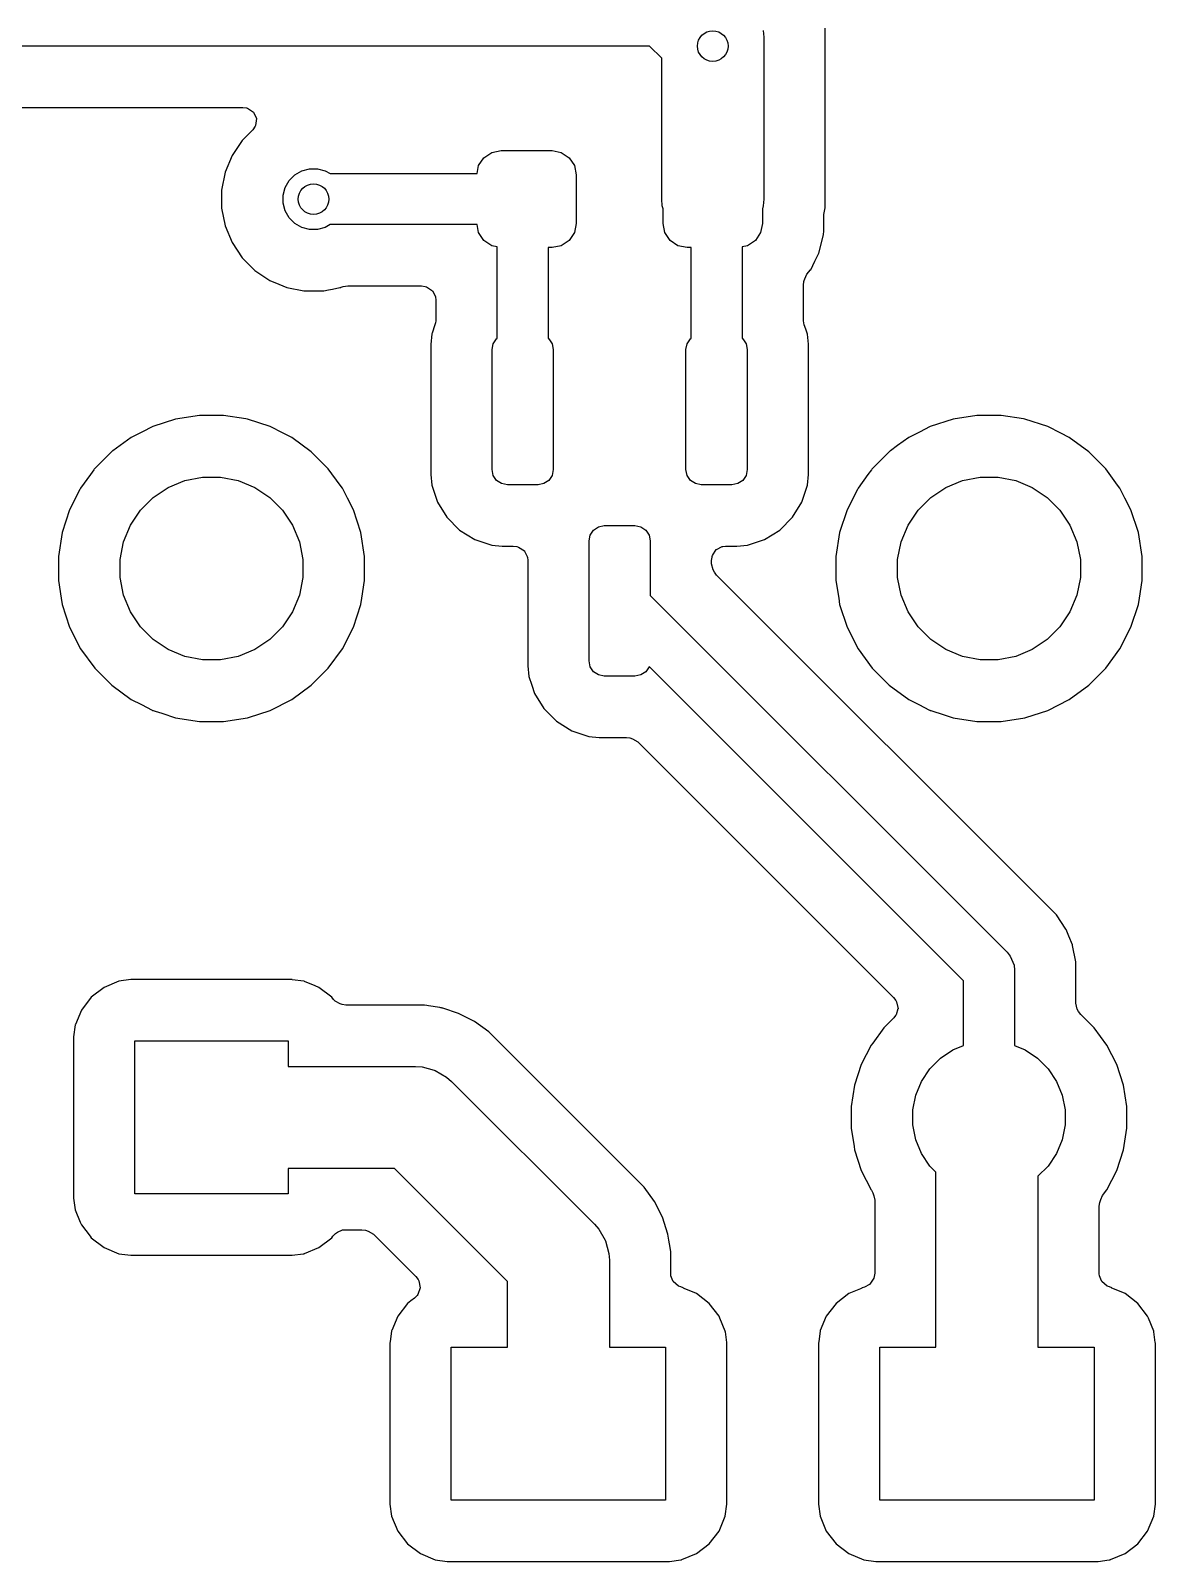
# Model space of a CAD drawing. Header units: inches. Extents: x 1.32 to 5.22, y -7.01 to -1.14.
# Drawn here: x 3.848 to 4.282, y -6.392 to -5.801 of the extents above; entities that cross this region are included whole.
import ezdxf

# ---------------------------------------------------------------- set-up
doc = ezdxf.new("R2010")
doc.units = ezdxf.units.IN
doc.header["$MEASUREMENT"] = 0
doc.layers.add('B.Cu', color=153, linetype='CONTINUOUS', true_color=0x4d7fc4)

msp = doc.modelspace()

# ---------------------------------------------------------------- linework, layer by layer
at = {"layer": 'B.Cu', "linetype": 'CONTINUOUS'}
for p, q in [((4.13024, -5.80107), (4.13041, -5.80364)), ((4.13041, -5.80364), (4.13041, -5.80709)), ((4.15406, -5.80368), (4.15406, -5.80023)), ((4.15406, -5.86955), (4.15406, -5.80368)), ((4.08633, -5.80709), (3.70894, -5.80709)), ((4.09104, -5.8118), (4.08633, -5.80709)), ((4.13041, -5.80709), (4.13041, -5.86614)), ((4.09104, -5.86614), (4.09104, -5.8118)), ((3.72913, -5.83073), (3.92948, -5.83073)), ((3.92948, -5.83073), (3.93086, -5.83093)), ((3.93086, -5.83093), (3.93128, -5.83105)), ((3.93128, -5.83105), (3.9336, -5.83254)), ((3.9336, -5.83254), (3.93474, -5.83504)), ((3.93474, -5.83504), (3.93435, -5.83776)), ((3.93323, -5.83946), (3.92915, -5.84354)), ((3.93422, -5.83804), (3.93323, -5.83946)), ((3.93435, -5.83776), (3.93422, -5.83804)), ((3.93435, -5.83776), (3.93435, -5.83776)), ((3.92915, -5.84354), (3.92528, -5.84935)), ((3.92527, -5.84935), (3.9226, -5.8558)), ((3.92528, -5.84935), (3.92527, -5.84935)), ((3.92528, -5.84935), (3.92528, -5.84935)), ((4.0204, -5.85321), (4.02242, -5.85018)), ((4.02242, -5.85018), (4.02546, -5.84815)), ((4.02546, -5.84815), (4.02904, -5.84744)), ((4.02904, -5.84744), (4.04872, -5.84744)), ((4.04872, -5.84744), (4.0523, -5.84815)), ((4.0523, -5.84815), (4.05533, -5.85018)), ((4.05533, -5.85018), (4.05736, -5.85321)), ((3.9226, -5.8558), (3.92124, -5.86265)), ((3.9226, -5.8558), (3.9226, -5.8558)), ((3.9226, -5.8558), (3.9226, -5.8558)), ((3.94578, -5.86162), (3.94732, -5.85895)), ((3.94732, -5.85895), (3.9495, -5.85677)), ((3.9495, -5.85677), (3.95217, -5.85523)), ((3.95217, -5.85523), (3.95515, -5.85443)), ((3.95515, -5.85443), (3.95823, -5.85443)), ((3.95823, -5.85443), (3.96121, -5.85523)), ((3.96121, -5.85523), (3.96307, -5.8563)), ((3.96307, -5.8563), (4.01978, -5.8563)), ((4.01978, -5.8563), (4.0204, -5.85321)), ((4.05736, -5.85321), (4.05807, -5.85679)), ((4.05807, -5.85679), (4.05807, -5.87549)), ((3.92124, -5.86265), (3.92124, -5.86963)), ((3.94498, -5.8646), (3.94578, -5.86162)), ((3.94498, -5.86768), (3.94498, -5.8646)), ((3.92124, -5.86963), (3.9226, -5.87648)), ((3.94578, -5.87066), (3.94498, -5.86768)), ((3.94732, -5.87333), (3.94578, -5.87066)), ((4.09121, -5.86871), (4.09104, -5.86614)), ((4.09154, -5.86992), (4.09121, -5.86871)), ((4.09154, -5.87549), (4.09154, -5.86992)), ((4.13024, -5.86871), (4.12992, -5.86992)), ((4.12992, -5.86992), (4.12992, -5.87549)), ((4.13041, -5.86614), (4.13024, -5.86871)), ((4.15365, -5.87209), (4.15406, -5.86955)), ((3.9226, -5.87648), (3.9226, -5.87648)), ((3.9226, -5.87648), (3.9226, -5.87648)), ((3.9226, -5.87648), (3.92527, -5.88293)), ((3.9495, -5.87551), (3.94732, -5.87333)), ((3.95217, -5.87705), (3.9495, -5.87551)), ((3.96307, -5.87598), (3.96121, -5.87705)), ((4.01978, -5.87598), (3.96307, -5.87598)), ((4.0204, -5.87907), (4.01978, -5.87598)), ((4.05807, -5.87549), (4.05736, -5.87907)), ((4.09225, -5.87907), (4.09154, -5.87549)), ((4.12992, -5.87549), (4.12921, -5.87907)), ((4.15356, -5.87323), (4.15358, -5.87285)), ((4.15356, -5.87836), (4.15356, -5.87323)), ((4.15358, -5.87285), (4.15361, -5.87247)), ((4.15361, -5.87247), (4.15365, -5.87209)), ((3.95515, -5.87785), (3.95217, -5.87705)), ((3.95823, -5.87785), (3.95515, -5.87785)), ((3.96121, -5.87705), (3.95823, -5.87785)), ((4.02242, -5.8821), (4.0204, -5.87907)), ((4.02546, -5.88413), (4.02242, -5.8821)), ((4.05533, -5.8821), (4.0523, -5.88413)), ((4.05736, -5.87907), (4.05533, -5.8821)), ((4.09427, -5.8821), (4.09225, -5.87907)), ((4.09731, -5.88413), (4.09427, -5.8821)), ((4.12718, -5.8821), (4.12415, -5.88413)), ((4.12921, -5.87907), (4.12718, -5.8821)), ((4.15172, -5.88694), (4.15345, -5.87997)), ((4.15345, -5.87997), (4.15356, -5.87836)), ((3.92527, -5.88293), (3.92528, -5.88293)), ((3.92528, -5.88293), (3.92528, -5.88294)), ((3.92528, -5.88294), (3.92915, -5.88874)), ((4.02756, -5.88455), (4.02546, -5.88413)), ((4.02756, -5.91988), (4.02756, -5.88455)), ((4.04872, -5.88484), (4.04724, -5.88484)), ((4.04724, -5.88484), (4.04724, -5.91988)), ((4.0523, -5.88413), (4.04872, -5.88484)), ((4.10089, -5.88484), (4.09731, -5.88413)), ((4.10236, -5.88484), (4.10089, -5.88484)), ((4.10236, -5.91988), (4.10236, -5.88484)), ((4.12415, -5.88413), (4.12205, -5.88455)), ((4.12205, -5.88455), (4.12205, -5.91988)), ((4.15015, -5.8901), (4.15172, -5.88694)), ((3.92915, -5.88874), (3.92915, -5.88874)), ((3.92915, -5.88874), (3.92916, -5.88874)), ((3.92916, -5.88874), (3.93409, -5.89368)), ((3.93409, -5.89368), (3.93409, -5.89368)), ((3.93409, -5.89368), (3.93409, -5.89368)), ((3.93409, -5.89368), (3.9399, -5.89756)), ((4.14709, -5.89516), (4.14848, -5.89343)), ((4.14848, -5.89343), (4.14853, -5.89337)), ((4.14853, -5.89337), (4.15015, -5.8901)), ((4.14853, -5.89337), (4.14853, -5.89337)), ((4.14853, -5.89337), (4.14853, -5.89337)), ((3.9399, -5.89756), (3.9399, -5.89756)), ((3.9399, -5.89756), (3.94328, -5.89896)), ((3.94328, -5.89896), (3.94635, -5.90023)), ((3.94635, -5.90023), (3.94635, -5.90023)), ((3.94635, -5.90023), (3.94635, -5.90023)), ((3.94635, -5.90023), (3.94635, -5.90023)), ((3.94635, -5.90023), (3.9529, -5.90153)), ((3.964, -5.90083), (3.9669, -5.90026)), ((3.9669, -5.90026), (3.96707, -5.90023)), ((3.96707, -5.90023), (3.9672, -5.9002)), ((3.9672, -5.9002), (3.96734, -5.90017)), ((3.96734, -5.90017), (3.96811, -5.8999)), ((3.96811, -5.8999), (3.969, -5.89972)), ((3.969, -5.89972), (3.96995, -5.89963)), ((3.96995, -5.89963), (3.99833, -5.89963)), ((3.99833, -5.89963), (3.99971, -5.89982)), ((3.99971, -5.89982), (4.0003, -5.9)), ((4.0003, -5.9), (4.00261, -5.90148)), ((4.14569, -5.89932), (4.14589, -5.89795)), ((4.14569, -5.91233), (4.14569, -5.89932)), ((4.14589, -5.89795), (4.146, -5.89756)), ((4.146, -5.89756), (4.14621, -5.89684)), ((4.14621, -5.89684), (4.14709, -5.89516)), ((3.9529, -5.90153), (3.95301, -5.90156)), ((3.95301, -5.90156), (3.9532, -5.90159)), ((3.9532, -5.90159), (3.96018, -5.90159)), ((3.96018, -5.90159), (3.96035, -5.90159)), ((3.96035, -5.90159), (3.96066, -5.9015)), ((3.96066, -5.9015), (3.96247, -5.90114)), ((3.96247, -5.90114), (3.964, -5.90083)), ((3.96247, -5.90114), (3.96247, -5.90114)), ((4.00261, -5.90148), (4.00266, -5.90154)), ((4.00266, -5.90154), (4.00374, -5.9037)), ((4.00374, -5.9037), (4.00381, -5.90399)), ((4.00381, -5.90399), (4.00392, -5.90503)), ((4.00392, -5.90503), (4.00392, -5.91233)), ((4.00246, -5.91791), (4.00237, -5.91813)), ((4.00355, -5.91462), (4.00246, -5.91791)), ((4.00373, -5.91387), (4.00355, -5.91462)), ((4.00385, -5.9131), (4.00373, -5.91387)), ((4.00392, -5.91233), (4.00385, -5.9131)), ((4.14575, -5.9131), (4.14569, -5.91233)), ((4.14587, -5.91387), (4.14575, -5.9131)), ((4.14606, -5.91462), (4.14587, -5.91387)), ((4.1466, -5.91626), (4.14606, -5.91462)), ((4.14714, -5.91787), (4.1466, -5.91626)), ((4.14724, -5.9182), (4.14714, -5.91787)), ((4.14714, -5.91787), (4.14714, -5.91787)), ((4.00237, -5.91813), (4.00195, -5.92224)), ((4.00195, -5.92224), (4.00195, -5.92224)), ((4.00195, -5.92224), (4.00195, -5.97244)), ((4.02559, -5.92421), (4.02604, -5.92195)), ((4.02604, -5.92195), (4.02732, -5.92004)), ((4.02732, -5.92004), (4.02756, -5.91988)), ((4.04724, -5.91988), (4.04748, -5.92004)), ((4.04748, -5.92004), (4.04876, -5.92195)), ((4.04876, -5.92195), (4.04921, -5.92421)), ((4.10039, -5.92421), (4.10084, -5.92195)), ((4.10084, -5.92195), (4.10212, -5.92004)), ((4.10212, -5.92004), (4.10236, -5.91988)), ((4.12205, -5.91988), (4.12229, -5.92004)), ((4.12229, -5.92004), (4.12357, -5.92195)), ((4.12357, -5.92195), (4.12402, -5.92421)), ((4.14765, -5.92217), (4.14724, -5.9182)), ((4.14724, -5.9182), (4.14724, -5.9182)), ((4.14766, -5.92224), (4.14765, -5.92217)), ((4.14766, -5.97244), (4.14766, -5.92224)), ((4.02559, -5.97047), (4.02559, -5.92421)), ((4.04921, -5.92421), (4.04921, -5.97047)), ((4.10039, -5.97047), (4.10039, -5.92421)), ((4.12402, -5.92421), (4.12402, -5.97047)), ((3.90349, -5.95104), (3.89465, -5.95391)), ((3.91267, -5.94959), (3.90349, -5.95104)), ((3.90349, -5.95104), (3.90349, -5.95104)), ((3.90349, -5.95104), (3.90349, -5.95104)), ((3.92197, -5.94959), (3.91267, -5.94959)), ((3.91267, -5.94959), (3.91267, -5.94959)), ((3.91267, -5.94959), (3.91267, -5.94959)), ((3.93064, -5.95096), (3.92197, -5.94959)), ((3.92197, -5.94959), (3.92197, -5.94959)), ((3.92197, -5.94959), (3.92197, -5.94959)), ((3.93116, -5.95104), (3.93064, -5.95096)), ((3.94, -5.95391), (3.93116, -5.95104)), ((4.20349, -5.95104), (4.19465, -5.95391)), ((4.21267, -5.94959), (4.20349, -5.95104)), ((4.20349, -5.95104), (4.20349, -5.95104)), ((4.20349, -5.95104), (4.20349, -5.95104)), ((4.22197, -5.94959), (4.21267, -5.94959)), ((4.21267, -5.94959), (4.21267, -5.94959)), ((4.21267, -5.94959), (4.21267, -5.94959)), ((4.23064, -5.95096), (4.22197, -5.94959)), ((4.22197, -5.94959), (4.22197, -5.94959)), ((4.22197, -5.94959), (4.22197, -5.94959)), ((4.23116, -5.95104), (4.23064, -5.95096)), ((4.24, -5.95391), (4.23116, -5.95104)), ((3.88636, -5.95814), (3.88207, -5.96125)), ((3.89045, -5.95606), (3.88636, -5.95814)), ((3.89465, -5.95391), (3.89045, -5.95606)), ((3.94503, -5.95648), (3.94, -5.95391)), ((3.94828, -5.95814), (3.94503, -5.95648)), ((3.95581, -5.9636), (3.94828, -5.95814)), ((4.18636, -5.95814), (4.18207, -5.96125)), ((4.19045, -5.95606), (4.18636, -5.95814)), ((4.19465, -5.95391), (4.19045, -5.95606)), ((4.24503, -5.95648), (4.24, -5.95391)), ((4.24828, -5.95814), (4.24503, -5.95648)), ((4.25581, -5.9636), (4.24828, -5.95814)), ((3.87901, -5.96342), (3.87209, -5.97035)), ((3.87931, -5.96326), (3.87901, -5.96342)), ((3.88207, -5.96125), (3.87931, -5.96326)), ((3.88207, -5.96125), (3.88207, -5.96125)), ((3.96238, -5.97018), (3.95581, -5.9636)), ((4.17901, -5.96342), (4.17209, -5.97035)), ((4.17931, -5.96326), (4.17901, -5.96342)), ((4.18207, -5.96125), (4.17931, -5.96326)), ((4.18207, -5.96125), (4.18207, -5.96125)), ((4.26238, -5.97018), (4.25581, -5.9636)), ((3.87192, -5.97064), (3.87062, -5.97244)), ((3.87209, -5.97035), (3.87192, -5.97064)), ((3.96694, -5.97645), (3.96238, -5.97018)), ((4.02604, -5.97273), (4.02559, -5.97047)), ((4.04921, -5.97047), (4.04876, -5.97273)), ((4.10084, -5.97273), (4.10039, -5.97047)), ((4.12402, -5.97047), (4.12357, -5.97273)), ((4.17192, -5.97064), (4.17062, -5.97244)), ((4.17209, -5.97035), (4.17192, -5.97064)), ((4.26694, -5.97645), (4.26238, -5.97018)), ((3.87062, -5.97244), (3.8668, -5.9777)), ((3.87062, -5.97244), (3.87062, -5.97244)), ((3.90062, -5.97741), (3.90704, -5.97475)), ((3.90704, -5.97475), (3.91385, -5.9734)), ((3.91385, -5.9734), (3.9208, -5.9734)), ((3.9208, -5.9734), (3.92761, -5.97475)), ((3.92761, -5.97475), (3.93403, -5.97741)), ((3.96785, -5.9777), (3.96694, -5.97645)), ((4.00195, -5.97244), (4.00195, -5.97244)), ((4.00195, -5.97244), (4.00236, -5.97649)), ((4.00236, -5.97649), (4.00236, -5.97649)), ((4.00236, -5.97649), (4.00378, -5.98076)), ((4.02732, -5.97465), (4.02604, -5.97273)), ((4.02924, -5.97593), (4.02732, -5.97465)), ((4.0315, -5.97638), (4.02924, -5.97593)), ((4.04331, -5.97638), (4.0315, -5.97638)), ((4.04557, -5.97593), (4.04331, -5.97638)), ((4.04748, -5.97465), (4.04557, -5.97593)), ((4.04876, -5.97273), (4.04748, -5.97465)), ((4.10212, -5.97465), (4.10084, -5.97273)), ((4.10404, -5.97593), (4.10212, -5.97465)), ((4.1063, -5.97638), (4.10404, -5.97593)), ((4.11811, -5.97638), (4.1063, -5.97638)), ((4.12037, -5.97593), (4.11811, -5.97638)), ((4.12229, -5.97465), (4.12037, -5.97593)), ((4.12357, -5.97273), (4.12229, -5.97465)), ((4.14507, -5.98304), (4.14724, -5.97649)), ((4.14724, -5.97649), (4.14766, -5.97244)), ((4.17062, -5.97244), (4.1668, -5.9777)), ((4.17062, -5.97244), (4.17062, -5.97244)), ((4.20062, -5.97741), (4.20704, -5.97475)), ((4.20704, -5.97475), (4.21385, -5.9734)), ((4.21385, -5.9734), (4.2208, -5.9734)), ((4.2208, -5.9734), (4.22761, -5.97475)), ((4.22761, -5.97475), (4.23403, -5.97741)), ((4.26785, -5.9777), (4.26694, -5.97645)), ((3.86652, -5.97824), (3.86258, -5.98598)), ((3.8668, -5.9777), (3.86652, -5.97824)), ((3.8668, -5.9777), (3.8668, -5.9777)), ((3.8668, -5.9777), (3.8668, -5.9777)), ((3.88993, -5.98618), (3.89484, -5.98127)), ((3.89484, -5.98127), (3.90062, -5.97741)), ((3.93403, -5.97741), (3.9398, -5.98127)), ((3.9398, -5.98127), (3.94471, -5.98618)), ((3.96978, -5.98149), (3.96785, -5.9777)), ((3.97207, -5.98598), (3.96978, -5.98149)), ((3.96978, -5.98149), (3.96978, -5.98149)), ((4.00378, -5.98076), (4.00378, -5.98076)), ((4.00378, -5.98076), (4.00453, -5.98304)), ((4.16652, -5.97824), (4.16258, -5.98598)), ((4.1668, -5.9777), (4.16652, -5.97824)), ((4.1668, -5.9777), (4.1668, -5.9777)), ((4.1668, -5.9777), (4.1668, -5.9777)), ((4.18993, -5.98618), (4.19484, -5.98127)), ((4.19484, -5.98127), (4.20062, -5.97741)), ((4.23403, -5.97741), (4.2398, -5.98127)), ((4.2398, -5.98127), (4.24471, -5.98618)), ((4.26978, -5.98149), (4.26785, -5.9777)), ((4.27207, -5.98598), (4.26978, -5.98149)), ((4.26978, -5.98149), (4.26978, -5.98149)), ((3.86258, -5.98598), (3.8597, -5.99483)), ((3.88607, -5.99196), (3.88993, -5.98618)), ((3.94471, -5.98618), (3.94857, -5.99196)), ((3.97494, -5.99483), (3.97207, -5.98598)), ((3.97207, -5.98598), (3.97207, -5.98598)), ((3.97207, -5.98598), (3.97207, -5.98598)), ((4.00453, -5.98304), (4.00453, -5.98304)), ((4.00453, -5.98304), (4.00453, -5.98304)), ((4.00453, -5.98304), (4.00816, -5.98892)), ((4.00816, -5.98892), (4.01305, -5.99381)), ((4.13656, -5.99381), (4.14145, -5.98892)), ((4.14145, -5.98892), (4.14507, -5.98304)), ((4.16258, -5.98598), (4.1597, -5.99483)), ((4.18607, -5.99196), (4.18993, -5.98618)), ((4.24471, -5.98618), (4.24857, -5.99196)), ((4.27494, -5.99483), (4.27207, -5.98598)), ((4.27207, -5.98598), (4.27207, -5.98598)), ((4.27207, -5.98598), (4.27207, -5.98598)), ((3.8597, -5.99483), (3.85825, -6.00401)), ((3.8597, -5.99483), (3.8597, -5.99483)), ((3.8597, -5.99483), (3.8597, -5.99483)), ((3.88342, -5.99838), (3.88607, -5.99196)), ((3.94857, -5.99196), (3.95123, -5.99838)), ((3.9764, -6.00401), (3.97494, -5.99483)), ((4.01305, -5.99381), (4.01892, -5.99743)), ((4.06344, -5.99577), (4.06472, -5.99386)), ((4.06472, -5.99386), (4.06664, -5.99258)), ((4.06664, -5.99258), (4.0689, -5.99213)), ((4.0689, -5.99213), (4.08071, -5.99213)), ((4.08071, -5.99213), (4.08297, -5.99258)), ((4.08297, -5.99258), (4.08488, -5.99386)), ((4.08488, -5.99386), (4.08616, -5.99577)), ((4.13068, -5.99743), (4.13656, -5.99381)), ((4.1597, -5.99483), (4.15825, -6.00401)), ((4.1597, -5.99483), (4.1597, -5.99483)), ((4.1597, -5.99483), (4.1597, -5.99483)), ((4.18342, -5.99838), (4.18607, -5.99196)), ((4.24857, -5.99196), (4.25123, -5.99838)), ((4.2764, -6.00401), (4.27494, -5.99483)), ((3.88206, -6.00519), (3.88342, -5.99838)), ((3.95123, -5.99838), (3.95259, -6.00519)), ((4.01892, -5.99743), (4.02548, -5.99961)), ((4.02548, -5.99961), (4.02953, -6.00002)), ((4.02953, -6.00002), (4.03377, -6.00002)), ((4.03377, -6.00002), (4.03514, -6.00022)), ((4.03514, -6.00022), (4.03573, -6.00039)), ((4.03573, -6.00039), (4.03805, -6.00188)), ((4.06299, -5.99803), (4.06344, -5.99577)), ((4.06299, -6.04429), (4.06299, -5.99803)), ((4.08616, -5.99577), (4.08661, -5.99803)), ((4.08661, -5.99803), (4.08661, -6.01905)), ((4.11217, -6.00128), (4.11433, -6.0002)), ((4.11433, -6.0002), (4.11463, -6.00013)), ((4.11463, -6.00013), (4.11566, -6.00002)), ((4.11566, -6.00002), (4.12008, -6.00002)), ((4.12008, -6.00002), (4.12413, -5.99961)), ((4.12008, -6.00002), (4.12008, -6.00002)), ((4.12413, -5.99961), (4.13068, -5.99743)), ((4.18206, -6.00519), (4.18342, -5.99838)), ((4.25123, -5.99838), (4.25259, -6.00519)), ((3.85825, -6.00401), (3.85825, -6.01331)), ((3.88206, -6.01213), (3.88206, -6.00519)), ((3.95259, -6.00519), (3.95259, -6.01213)), ((3.9764, -6.01331), (3.9764, -6.00401)), ((4.03805, -6.00188), (4.03809, -6.00193)), ((4.03809, -6.00193), (4.03917, -6.00409)), ((4.03917, -6.00409), (4.03924, -6.00439)), ((4.03924, -6.00439), (4.03935, -6.00543)), ((4.03935, -6.00543), (4.03935, -6.04626)), ((4.11026, -6.0056), (4.11045, -6.00423)), ((4.11026, -6.00683), (4.11026, -6.0056)), ((4.11045, -6.00423), (4.11052, -6.00401)), ((4.11052, -6.00401), (4.11063, -6.00364)), ((4.11063, -6.00364), (4.11211, -6.00132)), ((4.11211, -6.00132), (4.11217, -6.00128)), ((4.15825, -6.00401), (4.15825, -6.01331)), ((4.18206, -6.01213), (4.18206, -6.00519)), ((4.25259, -6.00519), (4.25259, -6.01213)), ((4.2764, -6.01331), (4.2764, -6.00401)), ((3.88342, -6.01895), (3.88206, -6.01213)), ((3.95259, -6.01213), (3.95123, -6.01895)), ((4.11085, -6.00916), (4.11026, -6.00683)), ((4.11135, -6.01007), (4.11085, -6.00916)), ((4.11218, -6.01119), (4.11135, -6.01007)), ((4.24333, -6.14234), (4.11218, -6.01119)), ((4.18342, -6.01895), (4.18206, -6.01213)), ((4.25259, -6.01213), (4.25123, -6.01895)), ((3.85825, -6.01331), (3.85932, -6.02006)), ((3.97533, -6.02006), (3.9764, -6.01331)), ((4.15825, -6.01331), (4.15932, -6.02006)), ((4.27533, -6.02006), (4.2764, -6.01331)), ((3.85932, -6.02006), (3.8597, -6.02249)), ((3.8597, -6.02249), (3.86258, -6.03134)), ((3.88607, -6.02536), (3.88342, -6.01895)), ((3.95123, -6.01895), (3.94857, -6.02536)), ((3.97207, -6.03134), (3.97494, -6.02249)), ((3.97494, -6.02249), (3.97533, -6.02006)), ((4.08661, -6.01905), (4.22428, -6.15672)), ((4.15932, -6.02006), (4.1597, -6.02249)), ((4.1597, -6.02249), (4.16258, -6.03134)), ((4.18607, -6.02536), (4.18342, -6.01895)), ((4.25123, -6.01895), (4.24857, -6.02536)), ((4.27207, -6.03134), (4.27494, -6.02249)), ((4.27494, -6.02249), (4.27533, -6.02006)), ((3.88993, -6.03114), (3.88607, -6.02536)), ((3.94857, -6.02536), (3.94471, -6.03114)), ((4.18993, -6.03114), (4.18607, -6.02536)), ((4.24857, -6.02536), (4.24471, -6.03114)), ((3.86258, -6.03134), (3.8668, -6.03962)), ((3.89484, -6.03605), (3.88993, -6.03114)), ((3.90062, -6.03991), (3.89484, -6.03605)), ((3.9398, -6.03605), (3.93403, -6.03991)), ((3.94471, -6.03114), (3.9398, -6.03605)), ((3.96785, -6.03962), (3.97207, -6.03134)), ((4.16258, -6.03134), (4.1668, -6.03962)), ((4.19484, -6.03605), (4.18993, -6.03114)), ((4.20062, -6.03991), (4.19484, -6.03605)), ((4.2398, -6.03605), (4.23403, -6.03991)), ((4.24471, -6.03114), (4.2398, -6.03605)), ((4.26785, -6.03962), (4.27207, -6.03134)), ((3.8668, -6.03962), (3.87226, -6.04715)), ((3.90704, -6.04257), (3.90062, -6.03991)), ((3.93403, -6.03991), (3.92761, -6.04257)), ((3.96238, -6.04715), (3.96785, -6.03962)), ((4.1668, -6.03962), (4.17226, -6.04715)), ((4.20704, -6.04257), (4.20062, -6.03991)), ((4.23403, -6.03991), (4.22761, -6.04257)), ((4.26238, -6.04715), (4.26785, -6.03962)), ((3.87226, -6.04715), (3.87884, -6.05372)), ((3.91385, -6.04392), (3.90704, -6.04257)), ((3.9208, -6.04392), (3.91385, -6.04392)), ((3.92761, -6.04257), (3.9208, -6.04392)), ((3.95581, -6.05372), (3.96238, -6.04715)), ((4.03935, -6.04626), (4.03935, -6.04626)), ((4.03935, -6.04626), (4.03976, -6.05031)), ((4.06344, -6.04655), (4.06299, -6.04429)), ((4.06472, -6.04847), (4.06344, -6.04655)), ((4.08616, -6.04655), (4.08488, -6.04847)), ((4.08618, -6.04646), (4.08616, -6.04655)), ((4.20748, -6.16776), (4.08618, -6.04646)), ((4.17226, -6.04715), (4.17884, -6.05372)), ((4.21385, -6.04392), (4.20704, -6.04257)), ((4.2208, -6.04392), (4.21385, -6.04392)), ((4.22761, -6.04257), (4.2208, -6.04392)), ((4.25581, -6.05372), (4.26238, -6.04715)), ((3.87884, -6.05372), (3.88636, -6.05919)), ((3.94828, -6.05919), (3.95581, -6.05372)), ((4.03976, -6.05031), (4.03976, -6.05031)), ((4.03976, -6.05031), (4.0409, -6.05372)), ((4.0409, -6.05372), (4.04194, -6.05686)), ((4.06664, -6.04975), (4.06472, -6.04847)), ((4.0689, -6.0502), (4.06664, -6.04975)), ((4.08071, -6.0502), (4.0689, -6.0502)), ((4.08297, -6.04975), (4.08071, -6.0502)), ((4.08488, -6.04847), (4.08297, -6.04975)), ((4.17884, -6.05372), (4.18636, -6.05919)), ((4.24828, -6.05919), (4.25581, -6.05372)), ((3.88636, -6.05919), (3.89028, -6.06118)), ((3.94, -6.06341), (3.94828, -6.05919)), ((4.04194, -6.05686), (4.04556, -6.06274)), ((4.18636, -6.05919), (4.19028, -6.06118)), ((4.24, -6.06341), (4.24828, -6.05919)), ((3.89028, -6.06118), (3.89439, -6.06328)), ((3.89439, -6.06328), (3.89445, -6.06332)), ((3.89445, -6.06332), (3.8946, -6.06339)), ((3.8946, -6.06339), (3.89468, -6.06343)), ((3.89468, -6.06343), (3.89483, -6.06347)), ((3.89483, -6.06347), (3.89562, -6.06372)), ((3.89562, -6.06372), (3.89684, -6.06412)), ((3.89684, -6.06412), (3.89684, -6.06412)), ((3.89684, -6.06412), (3.89812, -6.06454)), ((3.89812, -6.06454), (3.90349, -6.06628)), ((3.93157, -6.06615), (3.94, -6.06341)), ((4.04556, -6.06274), (4.05045, -6.06763)), ((4.19028, -6.06118), (4.19439, -6.06328)), ((4.19439, -6.06328), (4.19445, -6.06332)), ((4.19445, -6.06332), (4.1946, -6.06339)), ((4.1946, -6.06339), (4.19468, -6.06343)), ((4.19468, -6.06343), (4.19483, -6.06347)), ((4.19483, -6.06347), (4.19562, -6.06372)), ((4.19562, -6.06372), (4.19684, -6.06412)), ((4.19684, -6.06412), (4.19684, -6.06412)), ((4.19684, -6.06412), (4.19812, -6.06454)), ((4.19812, -6.06454), (4.20349, -6.06628)), ((4.23157, -6.06615), (4.24, -6.06341)), ((3.90349, -6.06628), (3.91267, -6.06774)), ((3.91267, -6.06774), (3.91267, -6.06774)), ((3.91267, -6.06774), (3.92197, -6.06774)), ((3.92197, -6.06774), (3.93116, -6.06628)), ((3.92197, -6.06774), (3.92197, -6.06774)), ((3.93116, -6.06628), (3.93157, -6.06615)), ((4.05045, -6.06763), (4.05633, -6.07125)), ((4.05633, -6.07125), (4.06288, -6.07343)), ((4.20349, -6.06628), (4.21267, -6.06774)), ((4.21267, -6.06774), (4.21267, -6.06774)), ((4.21267, -6.06774), (4.22197, -6.06774)), ((4.22197, -6.06774), (4.23116, -6.06628)), ((4.22197, -6.06774), (4.22197, -6.06774)), ((4.23116, -6.06628), (4.23157, -6.06615)), ((4.06288, -6.07343), (4.06693, -6.07384)), ((4.06693, -6.07384), (4.0774, -6.07384)), ((4.0774, -6.07384), (4.07878, -6.07404)), ((4.07878, -6.07404), (4.07977, -6.07433)), ((4.07977, -6.07433), (4.08185, -6.07556)), ((4.08185, -6.07556), (4.1805, -6.17421)), ((4.247, -6.14782), (4.24333, -6.14234)), ((4.24333, -6.14234), (4.24333, -6.14234)), ((4.24333, -6.14234), (4.24333, -6.14234)), ((4.24333, -6.14234), (4.24333, -6.14234)), ((4.24333, -6.14234), (4.24333, -6.14234)), ((4.247, -6.14783), (4.247, -6.14782)), ((4.247, -6.14782), (4.247, -6.14782)), ((4.24702, -6.14786), (4.247, -6.14783)), ((4.24706, -6.14798), (4.24702, -6.14786)), ((4.24756, -6.14919), (4.24706, -6.14798)), ((4.24811, -6.15051), (4.24756, -6.14919)), ((4.24952, -6.15391), (4.24811, -6.15051)), ((4.24957, -6.15416), (4.24952, -6.15391)), ((4.25081, -6.16038), (4.24957, -6.15416)), ((4.22428, -6.15672), (4.22551, -6.15821)), ((4.22551, -6.15821), (4.22551, -6.15821)), ((4.22551, -6.15821), (4.22698, -6.16176)), ((4.22698, -6.16176), (4.22717, -6.16368)), ((4.22717, -6.16368), (4.22717, -6.19274)), ((4.25081, -6.16144), (4.25081, -6.16038)), ((4.25081, -6.16038), (4.25081, -6.16038)), ((4.25081, -6.16149), (4.25081, -6.16144)), ((4.25081, -6.17633), (4.25081, -6.16149)), ((3.87587, -6.17029), (3.87093, -6.17408)), ((3.88162, -6.16791), (3.87587, -6.17029)), ((3.88625, -6.1673), (3.88162, -6.16791)), ((3.88162, -6.16791), (3.88162, -6.16791)), ((3.88162, -6.16791), (3.88162, -6.16791)), ((3.9484, -6.1673), (3.88625, -6.1673)), ((3.88625, -6.1673), (3.88625, -6.1673)), ((3.94841, -6.1673), (3.9484, -6.1673)), ((3.9484, -6.1673), (3.9484, -6.1673)), ((3.9484, -6.1673), (3.9484, -6.1673)), ((3.94847, -6.16731), (3.94841, -6.1673)), ((3.95302, -6.16791), (3.94847, -6.16731)), ((3.95307, -6.16793), (3.95302, -6.16791)), ((3.95318, -6.16798), (3.95307, -6.16793)), ((3.95731, -6.16969), (3.95318, -6.16798)), ((3.95877, -6.17029), (3.95731, -6.16969)), ((3.96371, -6.17408), (3.95877, -6.17029)), ((3.95877, -6.17029), (3.95877, -6.17029)), ((3.95877, -6.17029), (3.95877, -6.17029)), ((4.20748, -6.19274), (4.20748, -6.16776)), ((3.87093, -6.17408), (3.86714, -6.17902)), ((3.96434, -6.1749), (3.96371, -6.17408)), ((3.96371, -6.17408), (3.96371, -6.17408)), ((3.96491, -6.17552), (3.96434, -6.1749)), ((3.96499, -6.1756), (3.96491, -6.17552)), ((3.96692, -6.17669), (3.96499, -6.1756)), ((3.9678, -6.17695), (3.96692, -6.17669)), ((3.96917, -6.17715), (3.9678, -6.17695)), ((3.99947, -6.17715), (3.96917, -6.17715)), ((4.00041, -6.17729), (3.99947, -6.17715)), ((3.99947, -6.17715), (3.99947, -6.17715)), ((3.99947, -6.17715), (3.99947, -6.17715)), ((4.00103, -6.17739), (4.00041, -6.17729)), ((4.00541, -6.17809), (4.00103, -6.17739)), ((4.1805, -6.17421), (4.18133, -6.17532)), ((4.18133, -6.17532), (4.18162, -6.17586)), ((4.18162, -6.17586), (4.18221, -6.17855)), ((4.2514, -6.17867), (4.25081, -6.17633)), ((3.86714, -6.17902), (3.86483, -6.18461)), ((4.00583, -6.17815), (4.00541, -6.17809)), ((4.00602, -6.17817), (4.00583, -6.17815)), ((4.00638, -6.17825), (4.00602, -6.17817)), ((4.00656, -6.17833), (4.00638, -6.17825)), ((4.01269, -6.18032), (4.00656, -6.17833)), ((4.01877, -6.18342), (4.01269, -6.18032)), ((4.02429, -6.18742), (4.01877, -6.18342)), ((4.18062, -6.18198), (4.17677, -6.18584)), ((4.18128, -6.18117), (4.18062, -6.18198)), ((4.18144, -6.18091), (4.18128, -6.18117)), ((4.1822, -6.17862), (4.18144, -6.18091)), ((4.18221, -6.17855), (4.1822, -6.17862)), ((4.2519, -6.17958), (4.2514, -6.17867)), ((4.25273, -6.18069), (4.2519, -6.17958)), ((4.25788, -6.18584), (4.25273, -6.18069)), ((3.86476, -6.18477), (3.86415, -6.18939)), ((3.86415, -6.18939), (3.86415, -6.1894)), ((3.86415, -6.1894), (3.86415, -6.25155)), ((3.86478, -6.18473), (3.86476, -6.18477)), ((3.86483, -6.18461), (3.86478, -6.18473)), ((4.07941, -6.24254), (4.02429, -6.18742)), ((4.17677, -6.18584), (4.17244, -6.19179)), ((4.2628, -6.19261), (4.25788, -6.18584)), ((3.8878, -6.25), (3.8878, -6.19094)), ((3.8878, -6.19094), (3.94685, -6.19094)), ((3.94685, -6.19094), (3.94685, -6.20079)), ((4.17185, -6.19261), (4.16805, -6.20006)), ((4.17244, -6.19179), (4.17185, -6.19261)), ((4.19859, -6.19765), (4.2034, -6.19443)), ((4.2034, -6.19443), (4.20748, -6.19274)), ((4.22717, -6.19274), (4.23124, -6.19443)), ((4.23124, -6.19443), (4.23605, -6.19765)), ((4.2628, -6.19262), (4.2628, -6.19261)), ((4.2666, -6.20006), (4.2628, -6.19262)), ((3.94685, -6.20079), (3.99606, -6.20079)), ((3.99606, -6.20079), (3.99863, -6.20096)), ((3.99863, -6.20096), (3.99863, -6.20096)), ((3.99863, -6.20096), (4.00322, -6.20219)), ((4.16805, -6.20006), (4.16546, -6.20802)), ((4.1945, -6.20174), (4.19859, -6.19765)), ((4.23605, -6.19765), (4.24015, -6.20174)), ((4.26918, -6.20802), (4.2666, -6.20006)), ((4.00322, -6.20219), (4.0036, -6.20229)), ((4.0036, -6.20229), (4.00805, -6.20486)), ((4.00805, -6.20486), (4.00805, -6.20486)), ((4.00805, -6.20486), (4.00998, -6.20655)), ((4.00998, -6.20655), (4.0651, -6.26167)), ((4.18907, -6.2119), (4.19128, -6.20655)), ((4.19128, -6.20655), (4.1945, -6.20174)), ((4.24015, -6.20174), (4.24336, -6.20655)), ((4.24336, -6.20655), (4.24558, -6.2119)), ((4.16546, -6.20802), (4.16415, -6.21629)), ((4.18794, -6.21758), (4.18907, -6.2119)), ((4.24558, -6.2119), (4.24671, -6.21758)), ((4.27049, -6.21629), (4.26918, -6.20802)), ((4.16415, -6.21629), (4.16415, -6.22466)), ((4.18794, -6.22337), (4.18794, -6.21758)), ((4.24671, -6.21758), (4.24671, -6.22337)), ((4.27049, -6.22466), (4.27049, -6.21629)), ((4.16415, -6.22466), (4.16527, -6.23173)), ((4.18907, -6.22904), (4.18794, -6.22337)), ((4.24671, -6.22337), (4.24558, -6.22904)), ((4.26918, -6.23292), (4.27049, -6.22466)), ((4.19128, -6.23439), (4.18907, -6.22904)), ((4.24558, -6.22904), (4.24336, -6.23439)), ((4.16527, -6.23173), (4.16546, -6.23292)), ((4.16546, -6.23292), (4.16546, -6.23292)), ((4.16546, -6.23292), (4.16546, -6.23292)), ((4.16546, -6.23292), (4.16805, -6.24088)), ((4.1945, -6.2392), (4.19128, -6.23439)), ((4.24336, -6.23439), (4.24015, -6.2392)), ((4.2666, -6.24088), (4.26918, -6.23292)), ((3.98791, -6.24016), (3.94685, -6.24016)), ((3.94685, -6.24016), (3.94685, -6.25)), ((4.0315, -6.28374), (3.98791, -6.24016)), ((4.08423, -6.24737), (4.07941, -6.24254)), ((4.16805, -6.24088), (4.17185, -6.24834)), ((4.19685, -6.24156), (4.1945, -6.2392)), ((4.19685, -6.30906), (4.19685, -6.24156)), ((4.24015, -6.2392), (4.23622, -6.24313)), ((4.2628, -6.24834), (4.2666, -6.24088)), ((4.08824, -6.25288), (4.08423, -6.24737)), ((4.17185, -6.24834), (4.17185, -6.24834)), ((4.17185, -6.24834), (4.17186, -6.24836)), ((4.17186, -6.24836), (4.17188, -6.24839)), ((4.17188, -6.24839), (4.17195, -6.2485)), ((4.17195, -6.2485), (4.17194, -6.24851)), ((4.17194, -6.24851), (4.17251, -6.24959)), ((4.23622, -6.24313), (4.23622, -6.30906)), ((4.26114, -6.25062), (4.2628, -6.24834)), ((3.86415, -6.25155), (3.86476, -6.25617)), ((3.94685, -6.25), (3.8878, -6.25)), ((4.09133, -6.25896), (4.08824, -6.25288)), ((4.17251, -6.24959), (4.17292, -6.25075)), ((4.17292, -6.25075), (4.17321, -6.25239)), ((4.17321, -6.25239), (4.17321, -6.28049)), ((4.25986, -6.25467), (4.26006, -6.25329)), ((4.25986, -6.28083), (4.25986, -6.25467)), ((4.26006, -6.25329), (4.26041, -6.25211)), ((4.26041, -6.25211), (4.26114, -6.25062)), ((3.86476, -6.25617), (3.86476, -6.25617)), ((3.86476, -6.25617), (3.86476, -6.25617)), ((3.86476, -6.25617), (3.86476, -6.25617)), ((3.86476, -6.25617), (3.8667, -6.26086)), ((4.09344, -6.26544), (4.09133, -6.25896)), ((3.8667, -6.26086), (3.8667, -6.26086)), ((3.8667, -6.26086), (3.86714, -6.26192)), ((3.86714, -6.26192), (3.87048, -6.26627)), ((3.87048, -6.26627), (3.87093, -6.26686)), ((3.96371, -6.26686), (3.96417, -6.26627)), ((3.96417, -6.26627), (3.96516, -6.2653)), ((3.96516, -6.2653), (3.9659, -6.26476)), ((3.9659, -6.26476), (3.96794, -6.26389)), ((3.96794, -6.26389), (3.96805, -6.26387)), ((3.96805, -6.26387), (3.96889, -6.2638)), ((3.96889, -6.2638), (3.97539, -6.2638)), ((3.97539, -6.2638), (3.97677, -6.264)), ((3.97677, -6.264), (3.97776, -6.26429)), ((3.97776, -6.26429), (3.97984, -6.26552)), ((3.97984, -6.26552), (3.9962, -6.28189)), ((4.0651, -6.26167), (4.0668, -6.26361)), ((4.0668, -6.26361), (4.0668, -6.26361)), ((4.0668, -6.26361), (4.06923, -6.26782)), ((4.09382, -6.26782), (4.09344, -6.26544)), ((3.87093, -6.26686), (3.87587, -6.27065)), ((3.87587, -6.27065), (3.88162, -6.27303)), ((3.95318, -6.27297), (3.95877, -6.27065)), ((3.95877, -6.27065), (3.96371, -6.26686)), ((4.06923, -6.26782), (4.06937, -6.26806)), ((4.06937, -6.26806), (4.0707, -6.27302)), ((4.09403, -6.26919), (4.09382, -6.26782)), ((4.09451, -6.27218), (4.09403, -6.26919)), ((4.09403, -6.26919), (4.09403, -6.26919)), ((4.09451, -6.28083), (4.09451, -6.27218)), ((3.88162, -6.27303), (3.88625, -6.27364)), ((3.88625, -6.27364), (3.9484, -6.27364)), ((3.9484, -6.27364), (3.95271, -6.27307)), ((3.9484, -6.27364), (3.9484, -6.27364)), ((3.9484, -6.27364), (3.9484, -6.27364)), ((3.95271, -6.27307), (3.95286, -6.27306)), ((3.95286, -6.27306), (3.95303, -6.27304)), ((3.95303, -6.27304), (3.95318, -6.27297)), ((4.0707, -6.27302), (4.0707, -6.27302)), ((4.0707, -6.27302), (4.07087, -6.27559)), ((4.07087, -6.27559), (4.07087, -6.30906)), ((3.9962, -6.28189), (3.99704, -6.283)), ((3.99704, -6.283), (3.9973, -6.28349)), ((3.9973, -6.28349), (3.99789, -6.28618)), ((4.0315, -6.30906), (4.0315, -6.28374)), ((4.09456, -6.28153), (4.09451, -6.28083)), ((4.09456, -6.28154), (4.09456, -6.28153)), ((4.09532, -6.28352), (4.09456, -6.28154)), ((4.09545, -6.28372), (4.09532, -6.28352)), ((4.09755, -6.2855), (4.09545, -6.28372)), ((4.17284, -6.28245), (4.17135, -6.28477)), ((4.17301, -6.28186), (4.17284, -6.28245)), ((4.17321, -6.28049), (4.17301, -6.28186)), ((4.25991, -6.28153), (4.25986, -6.28083)), ((4.25991, -6.28154), (4.25991, -6.28153)), ((4.26067, -6.28352), (4.25991, -6.28154)), ((4.2608, -6.28372), (4.26067, -6.28352)), ((4.2629, -6.2855), (4.2608, -6.28372)), ((3.99568, -6.29013), (3.99422, -6.29124)), ((3.99663, -6.28916), (3.99568, -6.29013)), ((3.99694, -6.28873), (3.99663, -6.28916)), ((3.99789, -6.28618), (3.99694, -6.28873)), ((4.0984, -6.28587), (4.09755, -6.2855)), ((4.0993, -6.28627), (4.0984, -6.28587)), ((4.0984, -6.28587), (4.0984, -6.28587)), ((4.09941, -6.28632), (4.0993, -6.28627)), ((4.09976, -6.28646), (4.09941, -6.28632)), ((4.10444, -6.2884), (4.09976, -6.28646)), ((4.09976, -6.28646), (4.09976, -6.28646)), ((4.09976, -6.28646), (4.09976, -6.28646)), ((4.10938, -6.29219), (4.10444, -6.2884)), ((4.10444, -6.2884), (4.10444, -6.2884)), ((4.16327, -6.2884), (4.15834, -6.29219)), ((4.1678, -6.28653), (4.16327, -6.2884)), ((4.16821, -6.28634), (4.1678, -6.28653)), ((4.16834, -6.28621), (4.16821, -6.28634)), ((4.16932, -6.28593), (4.16834, -6.28621)), ((4.17117, -6.28492), (4.16932, -6.28593)), ((4.17135, -6.28477), (4.17117, -6.28492)), ((4.26375, -6.28587), (4.2629, -6.2855)), ((4.26466, -6.28627), (4.26375, -6.28587)), ((4.26375, -6.28587), (4.26375, -6.28587)), ((4.26477, -6.28632), (4.26466, -6.28627)), ((4.26511, -6.28646), (4.26477, -6.28632)), ((4.2698, -6.2884), (4.26511, -6.28646)), ((4.26511, -6.28646), (4.26511, -6.28646)), ((4.26511, -6.28646), (4.26511, -6.28646)), ((4.27474, -6.29219), (4.2698, -6.2884)), ((4.2698, -6.2884), (4.2698, -6.2884)), ((3.99298, -6.29219), (3.98919, -6.29713)), ((3.99422, -6.29124), (3.99298, -6.29219)), ((4.11317, -6.29713), (4.10938, -6.29219)), ((4.15834, -6.29219), (4.15455, -6.29713)), ((4.27853, -6.29713), (4.27474, -6.29219)), ((3.98919, -6.29713), (3.98688, -6.30272)), ((4.11351, -6.29796), (4.11317, -6.29713)), ((4.11555, -6.30288), (4.11351, -6.29796)), ((4.15455, -6.29713), (4.15223, -6.30272)), ((4.27887, -6.29796), (4.27853, -6.29713)), ((4.28091, -6.30288), (4.27887, -6.29796)), ((3.98627, -6.30696), (3.9862, -6.30751)), ((3.9862, -6.30751), (3.9862, -6.30751)), ((3.9862, -6.30751), (3.9862, -6.30751)), ((3.9862, -6.30751), (3.9862, -6.30751)), ((3.9862, -6.30751), (3.9862, -6.36966)), ((3.98681, -6.30288), (3.98627, -6.30696)), ((3.98627, -6.30696), (3.98627, -6.30696)), ((3.98627, -6.30696), (3.98627, -6.30696)), ((3.98682, -6.30284), (3.98681, -6.30288)), ((3.98688, -6.30272), (3.98682, -6.30284)), ((4.11556, -6.3029), (4.11555, -6.30288)), ((4.11558, -6.30301), (4.11556, -6.3029)), ((4.11558, -6.30304), (4.11558, -6.30301)), ((4.11559, -6.3032), (4.11558, -6.30304)), ((4.11613, -6.30729), (4.11559, -6.3032)), ((4.11616, -6.30751), (4.11613, -6.30729)), ((4.11616, -6.36966), (4.11616, -6.30751)), ((4.11616, -6.30751), (4.11616, -6.30751)), ((4.11616, -6.30751), (4.11616, -6.30751)), ((4.15163, -6.30696), (4.15156, -6.30751)), ((4.15156, -6.30751), (4.15156, -6.30751)), ((4.15156, -6.30751), (4.15156, -6.30751)), ((4.15156, -6.30751), (4.15156, -6.30751)), ((4.15156, -6.30751), (4.15156, -6.36966)), ((4.15216, -6.30288), (4.15163, -6.30696)), ((4.15163, -6.30696), (4.15163, -6.30696)), ((4.15163, -6.30696), (4.15163, -6.30696)), ((4.15218, -6.30284), (4.15216, -6.30288)), ((4.15223, -6.30272), (4.15218, -6.30284)), ((4.28091, -6.3029), (4.28091, -6.30288)), ((4.28093, -6.30301), (4.28091, -6.3029)), ((4.28094, -6.30304), (4.28093, -6.30301)), ((4.28095, -6.3032), (4.28094, -6.30304)), ((4.28149, -6.30729), (4.28095, -6.3032)), ((4.28152, -6.30751), (4.28149, -6.30729)), ((4.28152, -6.36966), (4.28152, -6.30751)), ((4.28152, -6.30751), (4.28152, -6.30751)), ((4.28152, -6.30751), (4.28152, -6.30751)), ((4.00984, -6.36811), (4.00984, -6.30906)), ((4.00984, -6.30906), (4.0315, -6.30906)), ((4.07087, -6.30906), (4.09252, -6.30906)), ((4.09252, -6.30906), (4.09252, -6.36811)), ((4.1752, -6.36811), (4.1752, -6.30906)), ((4.1752, -6.30906), (4.19685, -6.30906)), ((4.23622, -6.30906), (4.25787, -6.30906)), ((4.25787, -6.30906), (4.25787, -6.36811)), ((3.9862, -6.36966), (3.98681, -6.37428)), ((4.09252, -6.36811), (4.00984, -6.36811)), ((4.11555, -6.37428), (4.11616, -6.36966)), ((4.15156, -6.36966), (4.15216, -6.37428)), ((4.25787, -6.36811), (4.1752, -6.36811)), ((4.28091, -6.37428), (4.28152, -6.36966)), ((3.98681, -6.37428), (3.98681, -6.37428)), ((3.98681, -6.37428), (3.98681, -6.37428)), ((3.98681, -6.37428), (3.98919, -6.38003)), ((4.11317, -6.38003), (4.11555, -6.37428)), ((4.15216, -6.37428), (4.15216, -6.37428)), ((4.15216, -6.37428), (4.15216, -6.37428)), ((4.15216, -6.37428), (4.15455, -6.38003)), ((4.27853, -6.38003), (4.28091, -6.37428)), ((3.98919, -6.38003), (3.98919, -6.38003)), ((3.98919, -6.38003), (3.99298, -6.38497)), ((4.10938, -6.38497), (4.11317, -6.38003)), ((4.15455, -6.38003), (4.15455, -6.38003)), ((4.15455, -6.38003), (4.15834, -6.38497)), ((4.27474, -6.38497), (4.27853, -6.38003)), ((3.99298, -6.38497), (3.99792, -6.38876)), ((3.99792, -6.38876), (4.00367, -6.39114)), ((4.09885, -6.39108), (4.10444, -6.38876)), ((4.10444, -6.38876), (4.10938, -6.38497)), ((4.15834, -6.38497), (4.16327, -6.38876)), ((4.16327, -6.38876), (4.16903, -6.39114)), ((4.2642, -6.39108), (4.2698, -6.38876)), ((4.2698, -6.38876), (4.27474, -6.38497)), ((4.00367, -6.39114), (4.00829, -6.39175)), ((4.00829, -6.39175), (4.09407, -6.39175)), ((4.09407, -6.39175), (4.09837, -6.39119)), ((4.09407, -6.39175), (4.09407, -6.39175)), ((4.09407, -6.39175), (4.09407, -6.39175)), ((4.09837, -6.39119), (4.09853, -6.39117)), ((4.09853, -6.39117), (4.0987, -6.39115)), ((4.0987, -6.39115), (4.09885, -6.39108)), ((4.16903, -6.39114), (4.17365, -6.39175)), ((4.17365, -6.39175), (4.25942, -6.39175)), ((4.25942, -6.39175), (4.26373, -6.39119)), ((4.25942, -6.39175), (4.25942, -6.39175)), ((4.25942, -6.39175), (4.25942, -6.39175)), ((4.26373, -6.39119), (4.26389, -6.39117)), ((4.26389, -6.39117), (4.26405, -6.39115)), ((4.26405, -6.39115), (4.2642, -6.39108))]:
    msp.add_line(p, q, dxfattribs=at)
at = {"layer": 'B.Cu'}
for centre in [(4.11073, -5.80709), (3.95669, -5.86614)]:
    msp.add_circle(centre, 0.00591, dxfattribs=at)

doc.saveas('drawing.dxf')
